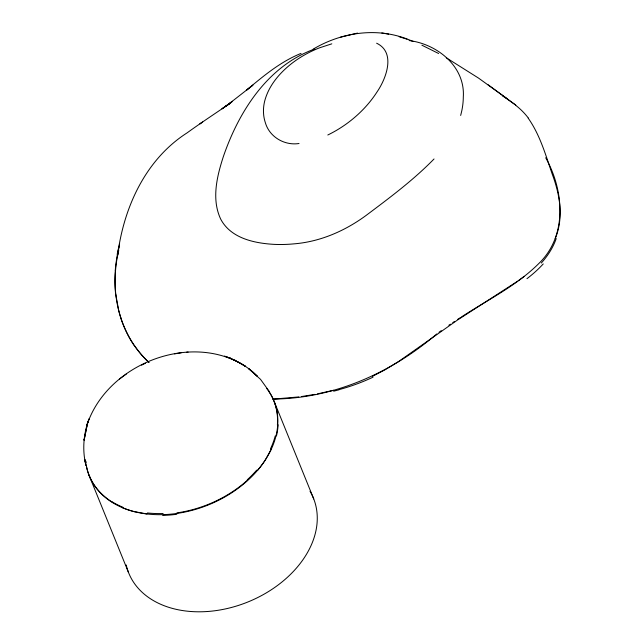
<?xml version="1.0" encoding="UTF-8"?>
<svg xmlns="http://www.w3.org/2000/svg" width="644" height="644" viewBox="0 0 644 644"><rect width="100%" height="100%" fill="white"/><g stroke="black" fill="none" stroke-linecap="round" stroke-linejoin="round"><path stroke-width="0.97" d="M117.49 256.28C123.374 208.173 145.19 159.656 187.122 132.849C201.419 122.473 216.263 112.869 230.777 102.799L221.947 108.852L232.468 101.333L225.65 106.429L252.915 85.137L246.435 90.232C263.283 76.145 280.446 61.687 301.062 53.404M117.796 254.291L119.599 243.617M118.77 250.484L117.417 256.336A225.287 161.781 -22.1 0 0 115.703 293.455C118.303 319.44 129.726 344.83 149.142 362.556M460.669 115.445L461.78 110.849A114.632 82.319 -22.1 0 0 463.302 97.107C465.346 66.574 437.381 44.114 409.125 40.548M88.775 419.663C83.454 434.225 82.174 450.381 85.966 465.459L84.887 459.566L85.813 464.686M89.138 418.592L87.101 424.662C107.266 364.174 190.334 331.33 245.066 366.066L239.793 362.838L229.691 358L235.543 360.6L234.827 360.262L245.066 366.066M555.249 238.513C563.822 217.922 559.974 194.939 552.423 174.693C545.734 155.317 540.123 135.055 528.169 118.11M271.366 448.997L265.32 459.929A102.485 74.583 -21.2 0 1 257.495 470.474M434.032 158.971C413.448 180.062 389.692 197.732 366.178 215.378C345.015 230.946 320.084 241.838 293.696 243.883A118.995 85.451 -22.1 0 1 274.086 244.366C254.324 243.255 230.866 238.32 220.763 219.25C211.361 199.431 216.883 176.585 223.307 156.742C238.827 111.412 267.695 65.97 314.747 48.96M524.256 276.365L518.847 280.349M436.785 333.938C391.206 372.908 333.898 398.499 273.217 399.079M439.007 332.288L441.245 330.654M126.449 373.939L119.478 379.018M200.815 123.246L199.938 123.865L202.651 121.966M517.744 281.122L457.28 320.189L398.749 361.421L384.734 369.962L372.522 376.321M448.868 325.244L450.438 324.19M452.788 322.604L454.35 321.549M457.546 319.464L460.75 317.379M461.555 316.864C487.951 299.693 516.915 285.566 539.334 263.01C567.678 235.173 563.814 190.02 545.685 157.748M313.153 49.169C343.172 31.242 380.886 26.613 413.062 41.514M327.804 134.999C341.956 128.124 354.812 118.585 365.446 106.976A111.34 79.953 -22.1 0 0 377.086 91.859C386.279 78.439 396.068 52.43 376.627 43.212M141.583 365.156L145.391 363.256M331.797 43.84L319.617 47.801A82.078 58.942 -22.1 0 0 292.457 62.903C279.858 72.619 268.717 85.459 264.668 101.156A66.131 47.487 -22.1 0 0 263.509 112.853L263.718 115.373A70.148 50.377 -22.1 0 0 265.344 122.666C269.401 136.947 284.519 145.794 299.033 143.507M333.544 390.28L317.532 393.862M340.604 37.143L357.533 33.086M314.852 394.378L301.432 396.559M174.532 353.886L181.286 352.767M298.744 396.929L272.871 399.167M186.567 352.204L188.104 352.043M146.985 513.96L134.226 511.618M388.622 34.14L381.82 32.965M399.143 36.732L406.968 39.179M224.434 356.068L230.504 358.33L225.344 356.406M421.884 45.193L438.653 53.524M446.3 57.791L478.589 78.133L506.884 98.548M502.489 95.908L504.228 96.994M504.799 97.357L515.796 105.133L488.168 84.799M244.551 365.703L249.47 369.221L257.367 376.257L252.907 371.966L248.592 368.61L260.538 379.356L269.474 391.769M274.304 401.832L313.741 498.947M89.017 475.216L128.446 572.323M115.848 294.912L118.681 310.4A237.081 169.895 -24.1 0 0 120.831 317.935M310.022 491.275A99.651 71.556 -22.1 0 1 247.449 602.164A99.651 71.556 -22.1 0 1 126.216 564.973M266.705 388.485A99.651 71.556 -22.1 0 1 210.757 503.922A99.651 71.556 -22.1 0 1 86.288 465.338M85.902 462.778A99.651 71.556 -22.1 0 1 85.716 461.048M275.246 435.948A102.485 73.472 -22.1 0 1 270.464 448.884M278.095 424.766A99.426 71.83 -21.2 0 1 276.477 435.924M268.645 391.045A99.385 71.186 -22.8 0 1 277.403 424.863M112.201 502.087A99.385 71.54 -21.4 0 1 86.473 466.562M85.869 463.076A99.385 71.54 -21.4 0 1 85.66 461.305M122.851 507.206A99.442 71.065 -21.2 0 1 112.354 501.942M134.202 511.65A102.493 74.31 -23.2 0 1 122.432 507.697M163.125 513.526A102.501 73.649 -21.9 0 1 147.428 512.962M176.794 514.258A99.45 72.12 -22.6 0 1 162.666 515.401M247.642 480.005A99.385 70.808 -21.9 0 1 176.891 512.898M256.698 470.144A99.426 70.615 -22.5 0 1 247.28 479.78M373.013 377.183A135.763 89.983 -21.5 0 1 338.945 389.644M339.01 389.781A191.268 145.174 -23.7 0 1 333.664 391.198M148.482 362.105A191.888 138.009 -22.5 0 1 134.524 345.804M134.411 345.868A185.722 133.211 -21.2 0 1 126.562 332.352A216.151 155.051 -21.6 0 1 120.766 317.959M115.727 294.944A217.592 156.79 -21 0 1 115.34 270.818M115.236 270.834A234.545 167.649 -23 0 1 117.458 254.316M117.2 254.332A216.698 156.017 -21.8 0 1 118.898 246.692M515.667 105.278A128.832 94.346 -41.3 0 1 528.305 117.997M556.215 238.562A80.766 58.499 -20.8 0 1 541.29 263.034M543.238 263.935A101.253 71.903 -22.9 0 1 526.961 278.675M84.195 439.522L84.098 440.295L87.407 423.671L84.195 439.522"/></g></svg>
